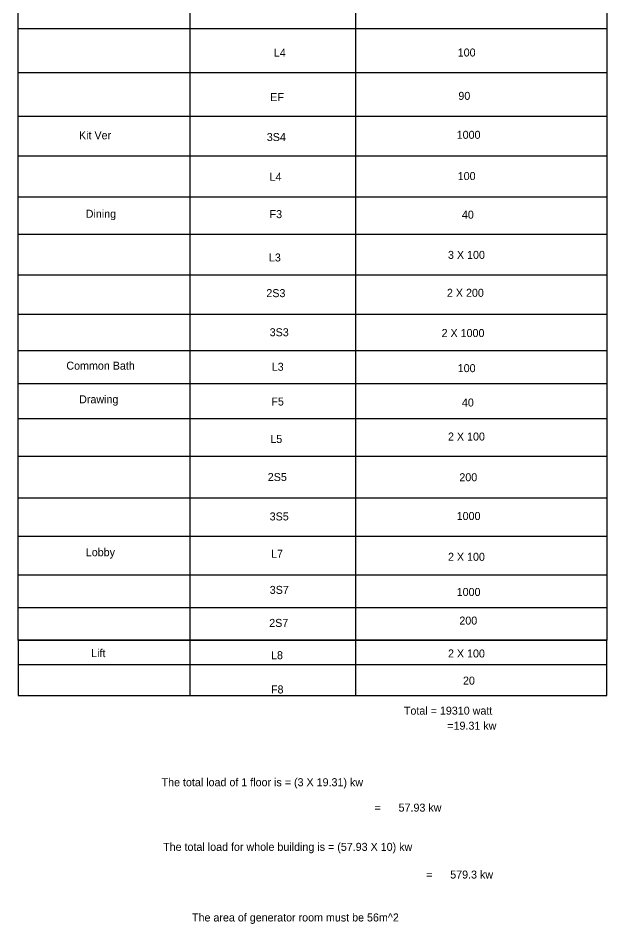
# Model space of a CAD drawing. Header units: inches. Extents: x 1026 to 2933, y -1122 to 897.
# Drawn here: x 2271 to 2933, y -1122 to -104 of the extents above; entities that cross this region are included whole.
import ezdxf

# ---------------------------------------------------------------- set-up
doc = ezdxf.new("R2010")
doc.units = ezdxf.units.IN
doc.header["$MEASUREMENT"] = 0

msp = doc.modelspace()

# ---------------------------------------------------------------- linework, layer by layer
at = {"color": 7, "true_color": 0xffffff}
for p, q in [((2463.93, 852.05), (2463.93, -803.11)), ((2650.09, 852.05), (2650.09, -803.11)), ((2270.91, -115.56), (2932.55, -115.56)), ((2270.91, -164.91), (2932.55, -164.91)), ((2270.91, -214.25), (2932.55, -214.25)), ((2270.91, -258.65), (2932.55, -258.65)), ((2270.91, -304.77), (2932.55, -304.77)), ((2270.91, -346.71), (2932.55, -346.71)), ((2270.91, -392.35), (2932.55, -392.35)), ((2270.91, -436.76), (2932.55, -436.76)), ((2270.91, -477.47), (2932.55, -477.47)), ((2270.91, -514.47), (2932.55, -514.47)), ((2270.91, -553.95), (2932.55, -553.95)), ((2270.91, -596.39), (2932.55, -596.39)), ((2270.91, -643.27), (2932.55, -643.27)), ((2270.91, -686.44), (2932.55, -686.44)), ((2270.91, -729.61), (2932.55, -729.61)), ((2270.91, -766.62), (2932.55, -766.62)), ((2270.91, -803.11), (2932.55, -803.11)), ((2270.91, -803.11), (2932.55, -803.11)), ((2270.91, -803.11), (2270.91, -830.45)), ((2463.93, -803.11), (2463.93, -865.45)), ((2650.09, -803.11), (2650.09, -865.45)), ((2932.55, -830.45), (2932.55, -803.11)), ((2270.91, -830.45), (2932.55, -830.45)), ((2270.91, -830.45), (2270.91, -865.45)), ((2932.55, -865.45), (2932.55, -830.45)), ((2270.91, -865.45), (2932.55, -865.45))]:
    msp.add_line(p, q, dxfattribs=at)
msp.add_lwpolyline([(2270.91, 884.9), (2932.55, 884.9), (2932.55, -803.11), (2270.91, -803.11)], close=True, dxfattribs=at)

# ---------------------------------------------------------------- texts
at = {"color": 7, "true_color": 0xffffff, "char_height": 9, "attachment_point": 1}
for s, width, heights, insert in [('L4', 160.6895, [0], (2558.3, -138.2)), ('100', 155.5474, [0], (2764.92, -137.98)), ('EF', 167.0235, [0], (2554.24, -188.15)), ('90', 101.5188, [0], (2765.67, -186.72)), ('Kit Ver', 109.4034, [0], (2339.3, -231.04)), ('3S4', 148.4133, [0], (2550.37, -233.04)), ('1000', 194.006, [0], (2763.77, -230.51)), ('L4', 160.6895, [0], (2553.52, -277.75)), ('100', 155.5474, [0], (2764.92, -276.89)), ('Dining', 203.6587, [0], (2346.87, -319.3)), ('F3', 138.6341, [0], (2553.49, -319.69)), ('40', 169.9022, [0], (2769.63, -320.3)), ('3 X 100', 199.0477, [0], (2753.99, -365.53)), ('L3', 160.6895, [0], (2552.73, -368.44)), ('2S3', 133.4141, [0], (2549.85, -408.54)), ('2 X 200', 212.5012, [0], (2752.81, -408.17)), ('3S3', 148.4133, [0], (2553.61, -452.52)), ('2 X 1000', 195.2748, [0], (2746.8, -453.41)), ('Common Bath', 191.8768, [0], (2325.1, -490.1)), ('L3', 160.6895, [0], (2555.91, -491.34)), ('100', 155.5474, [0], (2764.92, -492.89)), ('Drawing', 161.5805, [0], (2339.45, -527.91)), ('F5', 138.6341, [0], (2555.5, -530.39)), ('40', 169.9022, [0], (2769.63, -531.51)), ('2 X 100', 199.0477, [0], (2753.99, -569.77)), ('L5', 160.6895, [0], (2554.32, -572.48)), ('2S5', 133.4141, [0], (2551.46, -615.26)), ('200', 121.1425, [0], (2766.77, -615.54)), ('3S5', 148.4133, [0], (2553.6, -659.61)), ('1000', 194.006, [0], (2763.77, -659.09)), ('Lobby', 145.5907, [0], (2346.99, -699.82)), ('L7', 160.6895, [9], (2555.12, -701.58)), ('2 X 100', 199.0477, [0], (2753.99, -705.01)), ('3S7', 148.4133, [0], (2553.68, -742.19)), ('1000', 194.006, [0], (2763.77, -744.52)), ('2S7', 133.4141, [0], (2553.1, -779.3)), ('200', 121.1425, [0], (2766.77, -776.71)), ('Lift', 230.5888, [0], (2353.03, -813.31)), ('2 X 100', 199.0477, [0], (2753.99, -813.68)), ('L8', 160.6895, [0], (2555.12, -815.6)), ('20', 166.0434, [0], (2770.84, -844.19)), ('F8', 138.6341, [0], (2555.09, -854.12)), ('Total = 19310 watt^J      ', 455.4202, [0], (2704.44, -877.97)), ('=19.31 kw', 137.5466, [0], (2753.2, -894.89)), ('The total load of 1 floor is = (3 X 19.31) kw', 596.7008, [0], (2432.11, -958.45)), ('\\pxi-3,l4,t4;=^I57.93 kw', 148.9587, [0], (2662.48, -986.99)), ('The total load for whole building is = (57.93 X 10) kw', 496.2403, [0], (2433.85, -1031.11)), ('\\pxi-3,l4,t4;=^I579.3 kw', 160.2172, [0], (2720.5, -1062.25)), ('The area of generator room must be 56m^ 2', 385.0091, [0], (2466.31, -1110.5))]:
    msp.add_mtext_dynamic_manual_height_columns(s, width=width, gutter_width=1, heights=heights, dxfattribs=dict(at, insert=insert))

doc.saveas('drawing.dxf')
